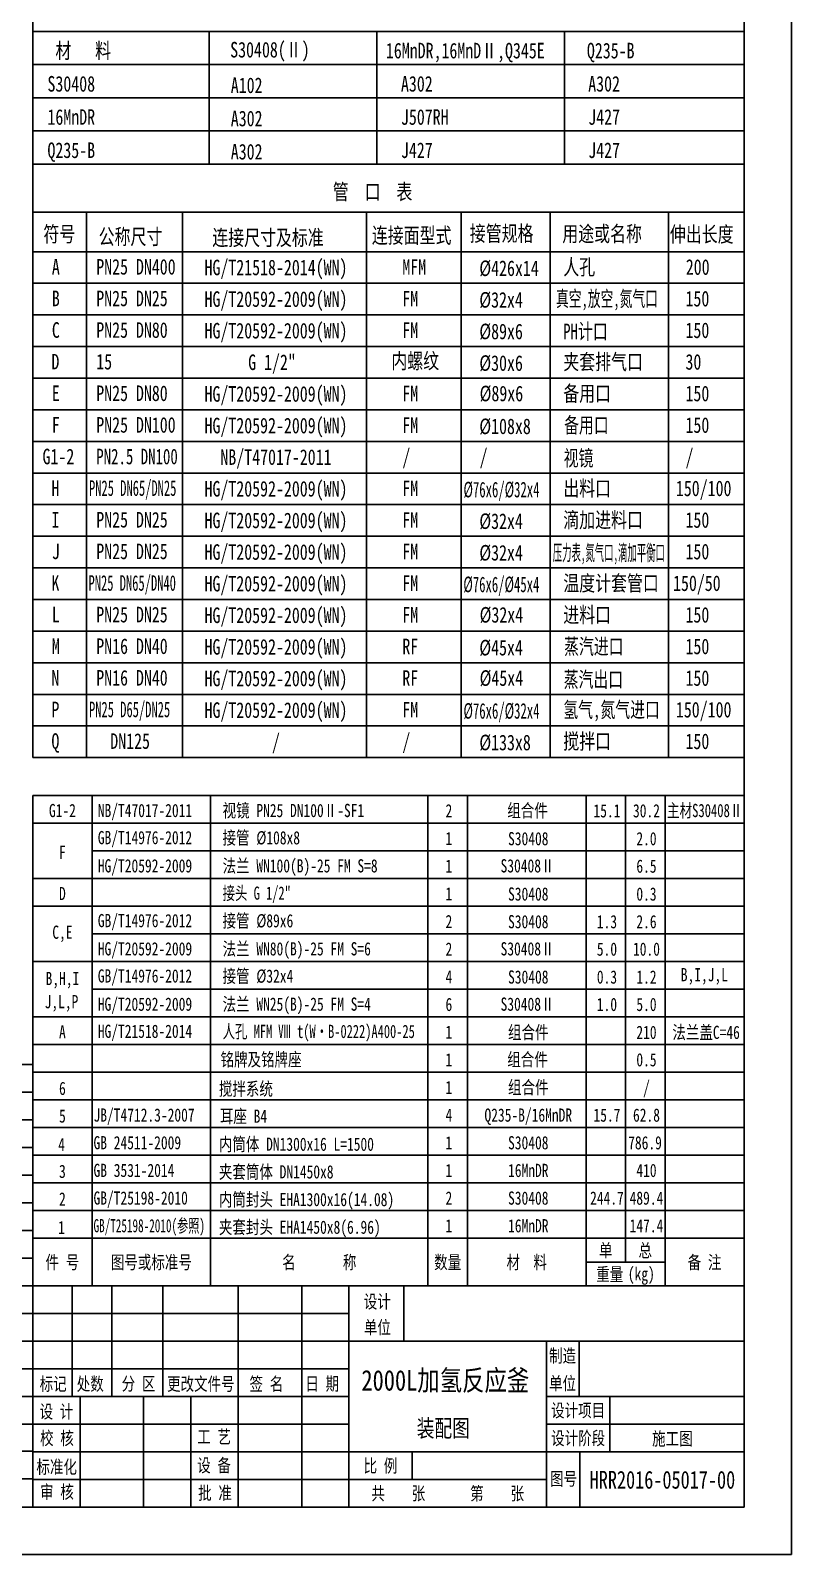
# Model space of a CAD drawing. Header units: millimetres. Extents: x 70410 to 80639, y -10587 to -1193.
# Drawn here: x 74516 to 77052, y -10587 to -5509 of the extents above; entities that cross this region are included whole.
import ezdxf
from ezdxf.enums import TextEntityAlignment as Align

# ---------------------------------------------------------------- set-up
doc = ezdxf.new("R2010")
doc.units = ezdxf.units.MM
doc.linetypes.add('CENTER', pattern=[50.8, 31.75, -6.35, 6.35, -6.35])
doc.layers.add('1', color=7, linetype='Continuous')
doc.layers.add('3中心线层', color=1, linetype='CENTER')
doc.layers.add('粗实线', color=2, linetype='Continuous', lineweight=70)
doc.styles.add('HZ', font='', dxfattribs={"width": 0.8})
doc.styles.get('HZ').set_extended_font_data('SimSun')

msp = doc.modelspace()

# ---------------------------------------------------------------- linework, layer by layer
at = {"layer": '1', "color": 140}
for p, q in [((74523.63, -5512.148), (76894.218, -5512.148)), ((75111.695, -5512.148), (75111.695, -5954.658)), ((75669.657, -5512.148), (75669.657, -5954.658)), ((76295.048, -5512.148), (76295.048, -5954.658)), ((74523.63, -5622.776), (76894.218, -5622.776)), ((74523.63, -5733.403), (76894.218, -5733.403)), ((74523.63, -5844.031), (76894.218, -5844.031)), ((74523.63, -6114.634), (76893.914, -6114.634)), ((74702.676, -6114.634), (74702.676, -7931.852)), ((75022.453, -6114.634), (75022.453, -7931.852)), ((75635.477, -6114.634), (75635.477, -7931.852)), ((75950.64, -6114.634), (75950.64, -7931.852)), ((76247.862, -6114.634), (76247.862, -7931.852)), ((76641.897, -6114.634), (76641.897, -7931.852)), ((74523.63, -6246.316), (76893.914, -6246.316)), ((74523.63, -6246.316), (76893.914, -6246.316)), ((74523.63, -6351.662), (76893.914, -6351.662)), ((74523.63, -6457.008), (76893.914, -6457.008)), ((74523.63, -6562.354), (76893.914, -6562.354)), ((74523.63, -6667.7), (76893.914, -6667.7)), ((74523.63, -6773.046), (76893.914, -6773.046)), ((74523.63, -6878.392), (76893.914, -6878.392)), ((74523.63, -6983.738), (76893.914, -6983.738)), ((74523.63, -7089.084), (76893.914, -7089.084)), ((74523.63, -7194.43), (76893.914, -7194.43)), ((74523.63, -7299.776), (76893.914, -7299.776)), ((74523.63, -7405.122), (76893.914, -7405.122)), ((74523.63, -7510.468), (76893.914, -7510.468)), ((74523.63, -7615.814), (76893.914, -7615.814)), ((74523.63, -7721.16), (76893.914, -7721.16)), ((74523.63, -7826.506), (76893.914, -7826.506)), ((74721.165, -9533.531), (74721.165, -8058.696)), ((75116.21, -9533.531), (75116.21, -8058.696)), ((75840.46, -9533.531), (75840.46, -8058.696)), ((75972.142, -9533.531), (75972.142, -8058.696)), ((76367.187, -9533.531), (76367.187, -8058.696)), ((76498.869, -9533.531), (76498.869, -8058.696)), ((76630.551, -9533.531), (76630.551, -8058.696)), ((74523.642, -8150.873), (76893.914, -8150.873)), ((74721.165, -8243.05), (76893.914, -8243.05)), ((74523.642, -8335.227), (76893.914, -8335.227)), ((74523.642, -8427.405), (76893.914, -8427.405)), ((74721.165, -8519.582), (76893.914, -8519.582)), ((74523.642, -8611.759), (76893.914, -8611.759)), ((74721.165, -8703.936), (76893.914, -8703.936)), ((74523.642, -8796.114), (76893.914, -8796.114)), ((74523.642, -8980.468), (76893.914, -8980.468)), ((72153.37, -9046.309), (74523.642, -9046.309)), ((74523.642, -9072.645), (76893.914, -9072.645)), ((72153.37, -9138.486), (74523.642, -9138.486)), ((74523.642, -9164.822), (76893.914, -9164.822)), ((72350.893, -9230.663), (74523.642, -9230.663)), ((74523.642, -9257), (76893.914, -9257)), ((72350.893, -9322.841), (74523.642, -9322.841)), ((74523.642, -9349.177), (76893.914, -9349.177)), ((72153.37, -9415.018), (74523.642, -9415.018)), ((74523.642, -9441.354), (76893.914, -9441.354)), ((72350.893, -9507.195), (74523.642, -9507.195)), ((76893.914, -9533.531), (74523.642, -9533.531)), ((74523.642, -9533.531), (76893.914, -9533.531)), ((74721.165, -9691.55), (74721.165, -9533.531)), ((75116.21, -9691.55), (75116.21, -9533.531)), ((75840.46, -9691.55), (75840.46, -9533.531)), ((75972.142, -9691.55), (75972.142, -9533.531)), ((76367.187, -9691.55), (76367.187, -9533.531)), ((76498.869, -9612.54), (76498.869, -9533.531)), ((76630.551, -9691.55), (76630.551, -9533.531)), ((72153.37, -9599.372), (74523.642, -9599.372)), ((76367.187, -9612.54), (76630.551, -9612.54)), ((72350.893, -9691.55), (74523.642, -9691.55)), ((74523.642, -9691.55), (76893.914, -9691.55)), ((74655.324, -10060.259), (74655.324, -9691.55)), ((74787.006, -10060.259), (74787.006, -9691.55)), ((74957.228, -10060.259), (74957.228, -9691.55)), ((75208.388, -10060.259), (75208.388, -9691.55)), ((75419.716, -10060.259), (75419.716, -9691.55)), ((75577.097, -10428.967), (75577.097, -9691.55)), ((75760.424, -9691.55), (75760.424, -9875.904)), ((72153.37, -9783.727), (74523.642, -9783.727)), ((74523.642, -9783.727), (75577.097, -9783.727)), ((72350.893, -9875.904), (74523.642, -9875.904)), ((74523.642, -9875.904), (76893.914, -9875.904)), ((76235.505, -10428.967), (76235.505, -9875.904)), ((76344.526, -9875.904), (76344.526, -10060.259)), ((72350.893, -9968.081), (74523.642, -9968.081)), ((74523.642, -9968.081), (75577.097, -9968.081)), ((72350.893, -10060.259), (74523.642, -10060.259)), ((74523.642, -10060.259), (75577.097, -10060.259)), ((74681.66, -10428.967), (74681.66, -10060.259)), ((74892.989, -10428.967), (74892.989, -10060.259)), ((75050.369, -10428.967), (75050.369, -10060.259)), ((75208.388, -10428.967), (75208.388, -10060.259)), ((75419.716, -10428.967), (75419.716, -10060.259)), ((76235.505, -10060.259), (76893.914, -10060.259)), ((76446.196, -10244.613), (76446.196, -10060.259)), ((72350.893, -10152.436), (74523.642, -10152.436)), ((74523.642, -10152.436), (75577.097, -10152.436)), ((76235.505, -10152.436), (76893.914, -10152.436)), ((72350.893, -10243.149), (74523.642, -10243.149)), ((74523.642, -10244.613), (76893.914, -10244.613)), ((75787.787, -10336.79), (75787.787, -10244.613)), ((76346.749, -10428.967), (76346.749, -10244.613)), ((72350.893, -10335.327), (74523.642, -10335.327)), ((74523.642, -10336.79), (76235.505, -10336.79))]:
    msp.add_line(p, q, dxfattribs=at)
at = {"layer": '粗实线', "color": 2, "lineweight": -3}
for p, q in [((77052.065, -1192.947), (77052.065, -10587.119)), ((76893.914, -1351.098), (76893.914, -10428.967)), ((74523.63, -7931.852), (74523.63, -5011.871)), ((74523.63, -5954.658), (76894.218, -5954.658)), ((74523.63, -6773.046), (76893.914, -6773.046)), ((74523.63, -7510.468), (76893.914, -7510.468)), ((74523.63, -7931.852), (76893.914, -7931.852)), ((74523.642, -9533.531), (74523.642, -8058.696)), ((74523.642, -8058.696), (76893.914, -8058.696)), ((74523.642, -8888.291), (76893.914, -8888.291)), ((72153.37, -8954.132), (74523.642, -8954.132)), ((74523.642, -10428.967), (74523.642, -9533.531)), ((76893.914, -10428.967), (70805.1, -10428.967)), ((77052.065, -10587.119), (70409.722, -10587.119))]:
    msp.add_line(p, q, dxfattribs=at)

# ---------------------------------------------------------------- texts
at = {"layer": '1', "color": 140, "style": 'HZ'}
for s, height, width, p in [(' 材   料', 51.857, 0.75, (74572.567, -5602.231)), ('S30408(Ⅱ)', 51.857, 0.75, (75181.488, -5599.149)), ('16MnDR,16MnDⅡ,Q345E', 51.85704, 0.75, (75700.343, -5602.231)), ('Q235-B', 51.857, 0.75, (76370.203, -5602.231)), ('S30408', 51.857, 0.75, (74572.567, -5712.858)), ('A102', 51.857, 0.75, (75183.468, -5717.723)), ('A302', 51.857, 0.75, (75750.558, -5712.858)), ('A302', 51.857, 0.75, (76374.638, -5712.858)), ('16MnDR', 51.857, 0.75, (74572.567, -5823.486)), ('A302', 51.857, 0.75, (75183.468, -5828.35)), ('J507RH', 51.857, 0.75, (75750.558, -5823.486)), ('J427', 51.857, 0.75, (76374.638, -5823.486)), ('Q235-B', 51.857, 0.75, (74572.567, -5934.113)), ('A302', 51.857, 0.75, (75183.468, -5938.978)), ('J427', 51.857, 0.75, (75750.558, -5934.113)), ('J427', 51.857, 0.75, (76374.638, -5934.113)), ('管  口  表', 51.857, 0.75, (75523.646, -6072.619)), ('符号', 51.857, 0.75, (74559.051, -6213.396)), ('公称尺寸', 51.857, 0.75, (74743.169, -6222.108)), ('连接尺寸及标准', 51.857, 0.75, (75121.888, -6225.38)), ('连接面型式', 51.857, 0.75, (75653.542, -6217.914)), ('接管规格', 51.857, 0.75, (75980.01, -6211.416)), (' 用途或名称', 51.857, 0.75, (76261.856, -6212.508)), ('伸出长度', 51.857, 0.75, (76646.913, -6214.147)), ('A', 51.857, 0.75, (74587.254, -6322.53)), ('PN25 DN400', 51.857, 0.75, (74735.209, -6322.53)), ('MFM', 51.857, 0.75, (75755.216, -6323.26)), ('%%C426x14', 51.857, 0.75, (76011.742, -6327.263)), ('人孔 ', 51.857, 0.75, (76291.498, -6323.26)), ('200', 51.857, 0.75, (76699.712, -6323.26)), ('B', 51.857, 0.75, (74587.254, -6427.876)), ('PN25 DN25', 51.857, 0.75, (74735.209, -6427.876)), ('FM', 51.857, 0.75, (75755.216, -6428.606)), ('%%C32x4', 51.857, 0.75, (76011.742, -6432.609)), ('真空,放空,氮气口 ', 51.857, 0.6, (76267.359, -6428.606)), ('150', 51.857, 0.75, (76698.722, -6428.606)), ('C', 51.857, 0.75, (74587.254, -6533.222)), ('FM', 51.857, 0.75, (75755.216, -6533.952)), ('%%C89x6', 51.857, 0.75, (76011.742, -6537.955)), ('PH计口 ', 51.857, 0.7, (76291.025, -6537.797)), ('150', 51.857, 0.75, (76698.722, -6533.952)), ('D', 51.857, 0.75, (74585.784, -6638.568)), ('15', 51.857, 0.75, (74735.209, -6638.568)), ('内螺纹 ', 51.857, 0.75, (75718.72, -6636.105)), ('%%C30x6', 51.857, 0.75, (76011.742, -6643.3)), ('夹套排气口 ', 51.857, 0.75, (76291.498, -6639.298)), ('30', 51.857, 0.75, (76698.722, -6639.298)), ('E', 51.857, 0.75, (74587.254, -6743.914)), ('PN25 DN80', 51.857, 0.75, (74735.209, -6743.914)), ('FM', 51.857, 0.75, (75755.216, -6744.644)), ('%%C89x6', 51.857, 0.75, (76012.683, -6744.644)), ('150', 51.857, 0.75, (76698.722, -6744.644)), ('F', 51.857, 0.75, (74587.254, -6849.26)), ('FM', 51.857, 0.75, (75755.216, -6849.99)), ('150', 51.857, 0.75, (76698.722, -6849.99)), ('G1-2', 51.857, 0.75, (74556.111, -6954.605)), ('PN2.5 DN100', 51.85704, 0.7, (74735.209, -6954.605)), ('/', 51.857, 0.75, (75755.216, -6955.336)), ('/', 51.857, 0.75, (76012.683, -6955.336)), ('视镜', 51.857, 0.7, (76292.797, -6959.907)), ('/', 51.857, 0.75, (76698.722, -6955.336)), ('出料口 ', 51.857, 0.75, (76291.498, -7060.682)), ('150/100', 51.857, 0.75, (76666.739, -7060.682)), ('H', 51.857, 0.75, (74585.784, -7059.951)), ('FM', 51.857, 0.75, (75755.216, -7060.682)), ('滴加进料口 ', 51.857, 0.75, (76291.498, -7166.028)), ('I', 51.857, 0.75, (74585.784, -7165.297)), ('PN25 DN25', 51.857, 0.75, (74735.209, -7165.297)), ('FM', 51.857, 0.75, (75755.216, -7166.028)), ('%%C32x4', 51.857, 0.75, (76011.742, -7170.03)), ('150', 51.857, 0.75, (76698.722, -7166.028)), ('J', 51.857, 0.75, (74587.254, -7270.643)), ('PN25 DN25', 51.857, 0.75, (74735.209, -7270.643)), ('FM', 51.857, 0.75, (75755.216, -7271.374)), ('%%C32x4', 51.857, 0.75, (76011.742, -7275.376)), ('压力表,氮气口,滴加平衡口 ', 51.85704, 0.43, (76256.491, -7275.219)), ('150', 51.857, 0.75, (76698.722, -7271.374)), ('K', 51.857, 0.75, (74585.784, -7375.989)), ('FM', 51.857, 0.75, (75755.216, -7376.72)), ('温度计套管口 ', 51.857, 0.75, (76291.498, -7376.72)), ('150/50', 51.857, 0.75, (76657.218, -7376.72)), ('L', 51.857, 0.75, (74587.254, -7481.335)), ('PN25 DN25', 51.857, 0.75, (74735.209, -7481.335)), ('FM', 51.857, 0.75, (75755.216, -7482.066)), ('%%C32x4', 51.857, 0.75, (76012.683, -7482.066)), ('进料口 ', 51.857, 0.75, (76291.498, -7482.066)), ('150', 51.857, 0.75, (76698.722, -7482.066)), ('蒸汽进口', 51.857, 0.7, (76294.176, -7587.412)), ('P', 51.857, 0.75, (74585.784, -7797.373)), ('FM', 51.857, 0.75, (75755.216, -7798.103)), ('氢气,氮气进口 ', 51.857, 0.7, (76291.498, -7798.103)), ('150/100', 51.857, 0.75, (76666.739, -7798.103)), ('Q', 51.857, 0.75, (74585.784, -7902.719)), ('DN125', 51.857, 0.75, (74781.953, -7902.719)), ('/', 51.857, 0.75, (75755.216, -7903.449)), ('%%C133x8', 51.857, 0.75, (76011.742, -7907.452)), ('搅拌口 ', 51.857, 0.75, (76291.498, -7903.449)), ('150', 51.857, 0.75, (76698.722, -7903.449)), ('NB/T47017-2011', 44.00827, 0.75, (74740.356, -8130.13)), ('视镜 PN25 DN100Ⅱ-SF1', 44.00827, 0.75, (75156.138, -8130.13)), ('GB/T14976-2012', 44.00827, 0.75, (74740.356, -8220.462)), ('接管 %%C108x8', 44.0083, 0.75, (75156.138, -8220.951)), ('HG/T20592-2009', 44.00827, 0.75, (74740.356, -8314.485)), ('法兰 WN100(B)-25 FM S=8 ', 44.00827, 0.75, (75156.138, -8314.485)), ('接头 G 1/2"', 44.0083, 0.69, (75156.138, -8405.305)), ('GB/T14976-2012', 44.00827, 0.75, (74740.356, -8496.994)), ('接管 %%C89x6', 44.0083, 0.75, (75156.138, -8497.483)), ('HG/T20592-2009', 44.00827, 0.75, (74740.356, -8591.016)), ('法兰 WN80(B)-25 FM S=6 ', 44.00827, 0.75, (75156.138, -8591.016)), ('接管 %%C32x4', 44.0083, 0.75, (75156.138, -8681.837)), ('GB/T14976-2012', 44.00827, 0.75, (74740.356, -8681.348)), ('HG/T20592-2009', 44.00827, 0.75, (74740.356, -8775.371)), ('法兰 WN25(B)-25 FM S=4 ', 44.00827, 0.75, (75156.138, -8775.371)), ('HG/T21518-2014', 44.00827, 0.75, (74740.356, -8865.703)), ('人孔 MFM Ⅷ t(W·B-0222)A400-25', 44.00827, 0.69, (75156.138, -8866.192)), ('铭牌及铭牌座', 44.0083, 0.75, (75149.267, -8959.725)), ('搅拌系统', 44.0083, 0.75, (75143.76, -9057.582)), ('JB/T4712.3-2007', 44.00827, 0.75, (74726.08, -9144.762)), ('耳座 B4', 44.0083, 0.75, (75147.111, -9148.761)), ('GB 24511-2009', 44.00827, 0.75, (74726.08, -9236.939)), ('内筒体 DN1300x16 L=1500', 44.00827, 0.75, (75143.76, -9241.937)), ('GB 3531-2014', 44.00827, 0.75, (74726.08, -9329.116)), ('夹套筒体 DN1450x8 ', 44.00827, 0.75, (75143.76, -9334.114)), ('GB/T25198-2010', 44.00827, 0.75, (74726.08, -9421.294)), ('内筒封头 EHA1300x16(14.08)', 44.00827, 0.75, (75143.76, -9426.291)), ('GB/T25198-2010(参照)', 44.00827, 0.62, (74726.08, -9513.471)), ('夹套封头 EHA1450x8(6.96)', 44.00827, 0.75, (75143.76, -9518.469))]:
    msp.add_text(s, height=height, dxfattribs=dict(at, width=width)).set_placement(p)
at = {"layer": '1', "color": 140, "style": 'HZ', "width": 0.75}
for s, height, p in [('HG/T21518-2014(WN)', 51.85704, (75334.082, -6302.787)), ('HG/T20592-2009(WN)', 51.85704, (75334.082, -6408.133)), ('HG/T20592-2009(WN)', 51.85704, (75334.082, -6513.478)), ('G 1/2" ', 51.857, (75334.082, -6618.824)), ('HG/T20592-2009(WN)', 51.85704, (75334.082, -6724.17)), ('HG/T20592-2009(WN)', 51.85704, (75334.082, -6829.516)), ('NB/T47017-2011', 51.85704, (75334.082, -6934.862)), ('HG/T20592-2009(WN)', 51.85704, (75334.082, -7040.208)), ('HG/T20592-2009(WN)', 51.85704, (75334.082, -7145.554)), ('HG/T20592-2009(WN)', 51.85704, (75334.082, -7250.9)), ('HG/T20592-2009(WN)', 51.85704, (75334.082, -7356.246)), ('HG/T20592-2009(WN)', 51.85704, (75334.082, -7461.592)), ('HG/T20592-2009(WN)', 51.85704, (75334.082, -7777.63)), ('/', 51.857, (75334.082, -7882.976)), ('单', 44.008, (76433.028, -9573.036)), ('总', 44.008, (76564.71, -9573.036)), ('件 号', 44.0083, (74622.404, -9612.54)), ('图号或标准号', 44.0083, (74918.688, -9612.54)), ('名       称', 44.0083, (75478.335, -9612.54)), ('数量', 44.0083, (75906.301, -9612.54)), ('材  料', 44.0083, (76169.664, -9612.54)), ('备 注', 44.0083, (76762.232, -9612.54)), ('重量', 44.0083, (76446.196, -9652.045)), ('设计', 44.0083, (75671.874, -9743.644)), ('单位', 44.0083, (75671.874, -9829.464)), ('制造', 44.0083, (76289.028, -9923.957)), ('标记', 44.0083, (74591.629, -10017.833)), ('处数', 44.0083, (74715.223, -10017.833)), ('分 区', 44.0083, (74876.151, -10017.833)), ('更改文件号', 44.0083, (75083.676, -10017.833)), ('签 名', 44.0083, (75302.156, -10017.833)), ('日 期', 44.0083, (75488.172, -10017.833)), ('单位', 44.0083, (76289.028, -10016.134)), ('设 计', 44.0083, (74602.58, -10110.065)), ('设计项目', 44.0083, (76340.851, -10106.347)), ('装配图', 57.6, (75891.62, -10165.49)), ('校 核', 44.0083, (74604.145, -10198.454)), ('工 艺', 44.0083, (75127.847, -10193.102)), ('设计阶段', 44.0083, (76340.851, -10198.524)), ('施工图', 44.0083, (76655.021, -10200.212)), ('标准化', 44.0083, (74603.327, -10294.42)), ('设 备', 44.0083, (75127.847, -10289.306)), ('比 例', 44.0083, (75682.442, -10290.702)), ('审 核', 44.0083, (74604.145, -10377.456)), ('批 准', 44.0083, (75130.872, -10381.484)), ('共    张', 44.0083, (75741.699, -10382.879)), ('第    张', 44.0083, (76070.903, -10382.879)), ('图号', 44.0083, (76292.47, -10335.26)), ('HRR2016-05017-00', 59.41117, (76621.884, -10338.497))]:
    msp.add_text(s, height=height, dxfattribs=at).set_placement(p, align=Align.MIDDLE)
at = {"layer": '1', "color": 1, "style": 'HZ'}
for s, width, p in [('PN25 DN80', 0.75, (74735.209, -6533.222)), ('备用口', 0.75, (76291.498, -6744.644)), ('PN25 DN100', 0.75, (74735.209, -6849.26)), ('%%C108x8', 0.75, (76011.742, -6853.992)), ('备用口', 0.7, (76294.176, -6849.99)), ('PN25 DN65/DN25', 0.59, (74710.908, -7059.951)), ('%%C76x6/%%C32x4', 0.6, (75958.938, -7064.684)), ('PN25 DN65/DN40', 0.59, (74709.305, -7375.989)), ('%%C76x6/%%C45x4', 0.6, (75958.558, -7380.722))]:
    msp.add_text(s, height=51.857, dxfattribs=dict(at, width=width)).set_placement(p)
at = {"layer": '1', "color": 3, "style": 'HZ'}
for s, height, width, p in [('PN25 D65/DN25', 51.857, 0.59, (74710.908, -7797.373)), ('%%C76x6/%%C32x4', 51.857, 0.6, (75958.938, -7802.106)), ('2000L加氢反应釜', 68.4, 0.8, (75618.848, -10040.9))]:
    msp.add_text(s, height=height, dxfattribs=dict(at, width=width)).set_placement(p)
at = {"layer": '1', "color": 140, "style": 'HZ'}
for s, height, width, p in [('G1-2', 44.0083, 0.75, (74622.404, -8130.282)), ('2', 44.008, 0.75, (75910.27, -8131.018)), ('组合件', 44.0083, 0.75, (76172.397, -8130.13)), ('15.1', 44.0083, 0.75, (76436.997, -8131.018)), ('30.2', 44.0083, 0.75, (76568.679, -8131.018)), ('主材S30408Ⅱ', 44.0083, 0.7, (76762.711, -8130.13)), ('F', 44.008, 0.75, (74622.404, -8269.461)), ('1', 44.008, 0.75, (75910.27, -8223.561)), ('S30408', 44.0083, 0.75, (76174.846, -8224.05)), ('2.0', 44.0083, 0.75, (76568.679, -8224.089)), ('1', 44.008, 0.75, (75910.27, -8315.372)), ('S30408Ⅱ', 44.0083, 0.75, (76172.397, -8314.485)), ('6.5', 44.0083, 0.75, (76568.679, -8315.372)), ('D', 44.008, 0.75, (74622.404, -8406.761)), ('1', 44.008, 0.75, (75910.27, -8407.916)), ('S30408', 44.0083, 0.75, (76174.846, -8408.405)), ('0.3', 44.0083, 0.75, (76568.679, -8408.444)), ('2', 44.008, 0.75, (75910.27, -8500.093)), ('S30408', 44.0083, 0.75, (76174.846, -8500.582)), ('1.3', 44.0083, 0.75, (76436.997, -8500.621)), ('2.6', 44.0083, 0.75, (76568.679, -8500.621)), ('C,E', 44.0083, 0.75, (74622.404, -8535.718)), ('2', 44.008, 0.75, (75910.27, -8591.904)), ('S30408Ⅱ', 44.0083, 0.75, (76172.397, -8591.016)), ('5.0', 44.0083, 0.75, (76436.997, -8591.904)), ('10.0', 44.0083, 0.75, (76568.679, -8591.904)), ('B,H,I', 44.0083, 0.75, (74622.404, -8689.824)), ('4', 44.008, 0.75, (75910.27, -8684.448)), ('S30408', 44.0083, 0.75, (76174.846, -8684.937)), ('0.3', 44.0083, 0.75, (76436.997, -8684.975)), ('1.2', 44.0083, 0.75, (76568.679, -8684.975)), ('B,I,J,L', 44.0083, 0.75, (76761.609, -8677.178)), ('J,L,P', 44.0083, 0.75, (74619.259, -8766.961)), ('6', 44.008, 0.75, (75910.27, -8776.258)), ('S30408Ⅱ', 44.0083, 0.75, (76172.397, -8775.371)), ('1.0', 44.0083, 0.75, (76436.997, -8776.258)), ('5.0', 44.0083, 0.75, (76568.679, -8776.258)), ('A', 44.008, 0.75, (74622.404, -8867.647)), ('1', 44.008, 0.75, (75910.27, -8868.802)), ('组合件', 44.0083, 0.75, (76174.846, -8869.291)), ('210', 44.0083, 0.75, (76568.679, -8869.33)), ('1', 44.008, 0.75, (75910.27, -8960.613)), ('组合件', 44.0083, 0.75, (76172.397, -8959.725)), ('0.5', 44.0083, 0.75, (76568.679, -8960.613)), ('6', 44.008, 0.75, (74622.404, -9055.817)), ('1', 44.008, 0.75, (75910.27, -9052.79)), ('组合件', 44.0083, 0.75, (76174.846, -9052.79)), ('/', 44.008, 0.75, (76568.679, -9052.79)), ('5', 44.008, 0.75, (74622.404, -9147.995)), ('4', 44.008, 0.75, (75910.27, -9144.967)), ('Q235-B/16MnDR', 44.00827, 0.75, (76174.846, -9144.967)), ('15.7', 44.0083, 0.75, (76436.997, -9144.967)), ('62.8', 44.0083, 0.75, (76568.679, -9144.967)), ('4', 44.008, 0.75, (74619.523, -9243.052)), ('1', 44.008, 0.75, (75910.27, -9237.145)), ('S30408', 44.0083, 0.75, (76174.846, -9237.145)), ('786.9', 44.0083, 0.75, (76563.856, -9237.145)), ('3', 44.008, 0.75, (74622.404, -9332.349)), ('1', 44.008, 0.75, (75910.27, -9329.322)), ('16MnDR', 44.0083, 0.75, (76174.846, -9329.322)), ('410', 44.0083, 0.75, (76568.679, -9329.322)), ('2', 44.008, 0.75, (74622.404, -9424.526)), ('2', 44.008, 0.75, (75910.27, -9421.499)), ('S30408', 44.0083, 0.75, (76174.846, -9421.499)), ('244.7', 44.0083, 0.75, (76436.997, -9421.499)), ('489.4', 44.0083, 0.75, (76568.679, -9421.499)), ('1', 44.008, 0.75, (74619.523, -9519.584)), ('1', 44.008, 0.75, (75910.27, -9513.676)), ('16MnDR', 44.0083, 0.75, (76174.846, -9513.676)), ('147.4', 44.0083, 0.75, (76568.679, -9513.676))]:
    msp.add_text(s, height=height, dxfattribs=dict(at, width=width)).set_placement(p, align=Align.CENTER)
at = {"layer": '1', "color": 3, "style": 'HZ', "width": 0.75}
msp.add_text('法兰盖C=46', height=44.0083, dxfattribs=at).set_placement((76767.415, -8869.33), align=Align.CENTER)
at = {"layer": '1', "color": 140, "style": 'HZ', "width": 0.75}
msp.add_text('(kg)', height=44.0083, dxfattribs=at).set_placement((76551.542, -9652.045), align=Align.MIDDLE_CENTER)
at = {"layer": '3中心线层', "color": 140, "style": 'HZ'}
for s, width, p in [('M', 0.75, (74587.254, -7586.681)), ('PN16 DN40', 0.75, (74735.209, -7586.681)), ('RF', 0.75, (75755.216, -7587.412)), ('%%C45x4', 0.75, (76011.742, -7591.414)), ('150', 0.75, (76698.722, -7587.412)), ('N', 0.75, (74585.784, -7692.027)), ('PN16 DN40', 0.75, (74735.209, -7692.027)), ('RF', 0.75, (75755.216, -7692.757)), ('%%C45x4', 0.75, (76012.683, -7692.757)), ('蒸汽出口', 0.7, (76292.797, -7697.328)), ('150', 0.75, (76698.722, -7692.757))]:
    msp.add_text(s, height=51.857, dxfattribs=dict(at, width=width)).set_placement(p)
at = {"layer": '3中心线层', "color": 3, "style": 'HZ', "width": 0.75}
for p in [(75334.082, -7566.938), (75334.082, -7672.284)]:
    msp.add_text('HG/T20592-2009(WN)', height=51.857, dxfattribs=at).set_placement(p, align=Align.MIDDLE)

doc.saveas('drawing.dxf')
